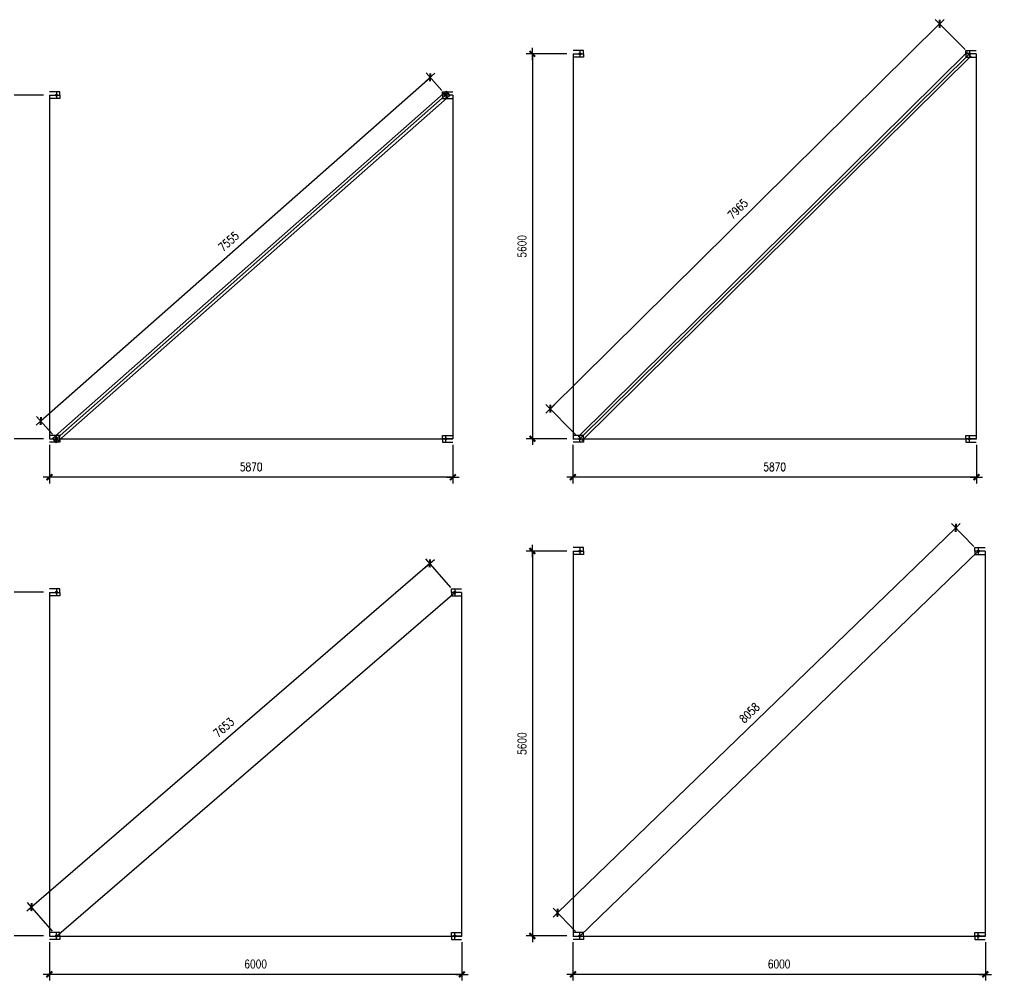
# Model space of a CAD drawing. Header units: millimetres. Extents: x 1471994 to 4527627, y -5186613 to -1927582.
# Drawn here: x 1524078 to 1538219, y -1976489 to -1962506 of the extents above; entities that cross this region are included whole.
import ezdxf

# ---------------------------------------------------------------- set-up
doc = ezdxf.new("R2010")
doc.units = ezdxf.units.MM
doc.header["$LTSCALE"] = 1000
doc.header["$PDMODE"] = 34
doc.styles.add('DIM_FONT', font='simplex.shx', dxfattribs={"width": 0.8, "bigfont": 'hztxt.shx'})
doc.dimstyles.new('WGH(1)', dxfattribs={"dimscale": 1.2, "dimtxt": 100, "dimasz": 0.5, "dimexe": 75, "dimexo": 75, "dimgap": 75, "dimtad": 1, "dimdec": 0, "dimzin": 0, "dimdsep": 46, "dimtxsty": 'DIM_FONT', "dimblk1": '_DIMX', "dimblk2": '_DIMX', "dimsah": 1, "dimcen": 0.09, "dimclrd": 3, "dimclre": 3, "dimclrt": 7, "dimadec": 0, "dimazin": 0, "dimtfac": 1, "dimtdec": 0, "dimtix": 1, "dimtmove": 2, "dimatfit": 3, "dimldrblk": '_DIMX', "dimfxl": 1, "dimtolj": 1, "dimtzin": 0, "dimarcsym": 0})

# ---------------------------------------------------------------- blocks, each defined once
blk = doc.blocks.new('_DIMX')
blk.add_line((-150, 0), (150, 0))
at = {"const_width": 50}
blk.add_lwpolyline([(-70, -70), (70, 70)], dxfattribs=at)
blk = doc.blocks.new('*D975')
at = {"color": 3, "lineweight": -2}
for p, q in [((1530221, -1963540), (1529992, -1963281)), ((1524388, -1968348), (1530051, -1963349)), ((1524557, -1968540), (1524328, -1968281))]:
    blk.add_line(p, q, dxfattribs=at)
at = {"layer": 'Defpoints', "color": 0}
for p in [(1530052, -1963348), (1530281, -1963607), (1524617, -1968607)]:
    blk.add_point(p, dxfattribs=at)
at = {"color": 3, "lineweight": -2, "xscale": 0.6, "yscale": 0.6, "zscale": 0.6}
for p, rotation in [((1530052, -1963348), 41.43704561156833), ((1524388, -1968348), 221.4370456115683)]:
    blk.add_blockref('_DIMX', p, dxfattribs=dict(at, rotation=rotation))
at = {"color": 7, "insert": (1527121, -1965736), "char_height": 120, "attachment_point": 5, "rotation": 41.437, "style": 'DIM_FONT'}
blk.add_mtext('\\A1;7555', dxfattribs=at)
blk = doc.blocks.new('*D976')
at = {"color": 3, "lineweight": -2}
for p, q in [((1524427, -1963607), (1523834, -1963607)), ((1523924, -1963608), (1523924, -1968607)), ((1524427, -1968607), (1523834, -1968607))]:
    blk.add_line(p, q, dxfattribs=at)
at = {"layer": 'Defpoints', "color": 0}
for p in [(1524517, -1963607), (1523924, -1968607), (1524517, -1968607)]:
    blk.add_point(p, dxfattribs=at)
at = {"color": 3, "lineweight": -2, "xscale": 0.6, "yscale": 0.6, "zscale": 0.6}
for p, rotation in [((1523924, -1963607), 90), ((1523924, -1968607), 270)]:
    blk.add_blockref('_DIMX', p, dxfattribs=dict(at, rotation=rotation))
at = {"color": 7, "insert": (1523774, -1966107), "char_height": 120, "attachment_point": 5, "rotation": 90, "style": 'DIM_FONT'}
blk.add_mtext('\\A1;5000', dxfattribs=at)
blk = doc.blocks.new('*D977')
at = {"color": 3, "lineweight": -2}
for p, q in [((1524514, -1968697), (1524514, -1969256)), ((1530384, -1968697), (1530384, -1969256)), ((1530383, -1969166), (1524514, -1969166))]:
    blk.add_line(p, q, dxfattribs=at)
at = {"layer": 'Defpoints', "color": 0}
for p in [(1524514, -1968607), (1530384, -1968607), (1524514, -1969166)]:
    blk.add_point(p, dxfattribs=at)
at = {"color": 3, "lineweight": -2, "xscale": 0.6, "yscale": 0.6, "zscale": 0.6, "rotation": 180}
blk.add_blockref('_DIMX', (1524514, -1969166), dxfattribs=at)
at = {"color": 3, "lineweight": -2, "xscale": 0.6, "yscale": 0.6, "zscale": 0.6}
blk.add_blockref('_DIMX', (1530384, -1969166), dxfattribs=at)
at = {"color": 7, "insert": (1527449, -1969016), "char_height": 120, "attachment_point": 5, "style": 'DIM_FONT'}
blk.add_mtext('\\A1;5870', dxfattribs=at)
blk = doc.blocks.new('*D978')
at = {"color": 3, "lineweight": -2}
for p, q in [((1532042, -1963007), (1531449, -1963007)), ((1531539, -1963008), (1531539, -1968607)), ((1532042, -1968607), (1531449, -1968607))]:
    blk.add_line(p, q, dxfattribs=at)
at = {"layer": 'Defpoints', "color": 0}
for p in [(1532132, -1963007), (1531539, -1968607), (1532132, -1968607)]:
    blk.add_point(p, dxfattribs=at)
at = {"color": 3, "lineweight": -2, "xscale": 0.6, "yscale": 0.6, "zscale": 0.6}
for p, rotation in [((1531539, -1963007), 90), ((1531539, -1968607), 270)]:
    blk.add_blockref('_DIMX', p, dxfattribs=dict(at, rotation=rotation))
at = {"color": 7, "insert": (1531389, -1965807), "char_height": 120, "attachment_point": 5, "rotation": 90, "style": 'DIM_FONT'}
blk.add_mtext('\\A1;5600', dxfattribs=at)
blk = doc.blocks.new('*D979')
at = {"color": 3, "lineweight": -2}
for p, q in [((1532129, -1968697), (1532129, -1969256)), ((1537999, -1968697), (1537999, -1969256)), ((1537998, -1969166), (1532129, -1969166))]:
    blk.add_line(p, q, dxfattribs=at)
at = {"layer": 'Defpoints', "color": 0}
for p in [(1532129, -1968607), (1537999, -1968607), (1532129, -1969166)]:
    blk.add_point(p, dxfattribs=at)
at = {"color": 3, "lineweight": -2, "xscale": 0.6, "yscale": 0.6, "zscale": 0.6, "rotation": 180}
blk.add_blockref('_DIMX', (1532129, -1969166), dxfattribs=at)
at = {"color": 3, "lineweight": -2, "xscale": 0.6, "yscale": 0.6, "zscale": 0.6}
blk.add_blockref('_DIMX', (1537999, -1969166), dxfattribs=at)
at = {"color": 7, "insert": (1535064, -1969016), "char_height": 120, "attachment_point": 5, "style": 'DIM_FONT'}
blk.add_mtext('\\A1;5870', dxfattribs=at)
blk = doc.blocks.new('*D980')
at = {"color": 3, "lineweight": -2}
for p, q in [((1537463, -1962571), (1531800, -1968170)), ((1537833, -1962943), (1537400, -1962506)), ((1532169, -1968543), (1531736, -1968106))]:
    blk.add_line(p, q, dxfattribs=at)
at = {"layer": 'Defpoints', "color": 0}
for p in [(1537896, -1963007), (1531800, -1968170), (1532232, -1968607)]:
    blk.add_point(p, dxfattribs=at)
at = {"color": 3, "lineweight": -2, "xscale": 0.6, "yscale": 0.6, "zscale": 0.6}
for p, rotation in [((1537464, -1962570), 44.67445930134066), ((1531800, -1968170), 224.6744593013407)]:
    blk.add_blockref('_DIMX', p, dxfattribs=dict(at, rotation=rotation))
at = {"color": 7, "insert": (1534526, -1965264), "char_height": 120, "attachment_point": 5, "rotation": 44.6745, "style": 'DIM_FONT'}
blk.add_mtext('\\A1;7965', dxfattribs=at)
blk = doc.blocks.new('*D981')
at = {"color": 3, "lineweight": -2}
for p, q in [((1524427, -1970841), (1523834, -1970841)), ((1523924, -1970842), (1523924, -1975841)), ((1524427, -1975841), (1523834, -1975841))]:
    blk.add_line(p, q, dxfattribs=at)
at = {"layer": 'Defpoints', "color": 0}
for p in [(1524517, -1970841), (1523924, -1975841), (1524517, -1975841)]:
    blk.add_point(p, dxfattribs=at)
at = {"color": 3, "lineweight": -2, "xscale": 0.6, "yscale": 0.6, "zscale": 0.6}
for p, rotation in [((1523924, -1970841), 90), ((1523924, -1975841), 270)]:
    blk.add_blockref('_DIMX', p, dxfattribs=dict(at, rotation=rotation))
at = {"color": 7, "insert": (1523774, -1973341), "char_height": 120, "attachment_point": 5, "rotation": 90, "style": 'DIM_FONT'}
blk.add_mtext('\\A1;5000', dxfattribs=at)
blk = doc.blocks.new('*D982')
at = {"color": 3, "lineweight": -2}
for p, q in [((1524514, -1975931), (1524514, -1976489)), ((1530514, -1975931), (1530514, -1976489)), ((1530513, -1976399), (1524514, -1976399))]:
    blk.add_line(p, q, dxfattribs=at)
at = {"layer": 'Defpoints', "color": 0}
for p in [(1524514, -1975841), (1530514, -1975841), (1524514, -1976399)]:
    blk.add_point(p, dxfattribs=at)
at = {"color": 3, "lineweight": -2, "xscale": 0.6, "yscale": 0.6, "zscale": 0.6, "rotation": 180}
blk.add_blockref('_DIMX', (1524514, -1976399), dxfattribs=at)
at = {"color": 3, "lineweight": -2, "xscale": 0.6, "yscale": 0.6, "zscale": 0.6}
blk.add_blockref('_DIMX', (1530514, -1976399), dxfattribs=at)
at = {"color": 7, "insert": (1527514, -1976249), "char_height": 120, "attachment_point": 5, "style": 'DIM_FONT'}
blk.add_mtext('\\A1;6000', dxfattribs=at)
blk = doc.blocks.new('*D983')
at = {"color": 3, "lineweight": -2}
for p, q in [((1532042, -1970241), (1531449, -1970241)), ((1531539, -1970242), (1531539, -1975841)), ((1532042, -1975841), (1531449, -1975841))]:
    blk.add_line(p, q, dxfattribs=at)
at = {"layer": 'Defpoints', "color": 0}
for p in [(1532132, -1970241), (1531539, -1975841), (1532132, -1975841)]:
    blk.add_point(p, dxfattribs=at)
at = {"color": 3, "lineweight": -2, "xscale": 0.6, "yscale": 0.6, "zscale": 0.6}
for p, rotation in [((1531539, -1970241), 90), ((1531539, -1975841), 270)]:
    blk.add_blockref('_DIMX', p, dxfattribs=dict(at, rotation=rotation))
at = {"color": 7, "insert": (1531389, -1973041), "char_height": 120, "attachment_point": 5, "rotation": 90, "style": 'DIM_FONT'}
blk.add_mtext('\\A1;5600', dxfattribs=at)
blk = doc.blocks.new('*D984')
at = {"color": 3, "lineweight": -2}
for p, q in [((1532129, -1975931), (1532129, -1976489)), ((1538129, -1975931), (1538129, -1976489)), ((1538128, -1976399), (1532129, -1976399))]:
    blk.add_line(p, q, dxfattribs=at)
at = {"layer": 'Defpoints', "color": 0}
for p in [(1532129, -1975841), (1538129, -1975841), (1532129, -1976399)]:
    blk.add_point(p, dxfattribs=at)
at = {"color": 3, "lineweight": -2, "xscale": 0.6, "yscale": 0.6, "zscale": 0.6, "rotation": 180}
blk.add_blockref('_DIMX', (1532129, -1976399), dxfattribs=at)
at = {"color": 3, "lineweight": -2, "xscale": 0.6, "yscale": 0.6, "zscale": 0.6}
blk.add_blockref('_DIMX', (1538129, -1976399), dxfattribs=at)
at = {"color": 7, "insert": (1535129, -1976249), "char_height": 120, "attachment_point": 5, "style": 'DIM_FONT'}
blk.add_mtext('\\A1;6000', dxfattribs=at)
blk = doc.blocks.new('*D985')
at = {"color": 3, "lineweight": -2}
for p, q in [((1537963, -1970176), (1537636, -1969838)), ((1537698, -1969903), (1531905, -1975502)), ((1532169, -1975776), (1531842, -1975438))]:
    blk.add_line(p, q, dxfattribs=at)
at = {"layer": 'Defpoints', "color": 0}
for p in [(1538026, -1970241), (1531905, -1975503), (1532232, -1975841)]:
    blk.add_point(p, dxfattribs=at)
at = {"color": 3, "lineweight": -2, "xscale": 0.6, "yscale": 0.6, "zscale": 0.6}
for p, rotation in [((1537699, -1969903), 44.02454736799773), ((1531905, -1975503), 224.0245473679977)]:
    blk.add_blockref('_DIMX', p, dxfattribs=dict(at, rotation=rotation))
at = {"color": 7, "insert": (1534697, -1972595), "char_height": 120, "attachment_point": 5, "rotation": 44.0245, "style": 'DIM_FONT'}
blk.add_mtext('\\A1;8058', dxfattribs=at)
blk = doc.blocks.new('*D986')
at = {"color": 3, "lineweight": -2}
for p, q in [((1530352, -1970773), (1529989, -1970352)), ((1530047, -1970421), (1524254, -1975420)), ((1524558, -1975773), (1524195, -1975352))]:
    blk.add_line(p, q, dxfattribs=at)
at = {"layer": 'Defpoints', "color": 0}
for p in [(1530411, -1970841), (1524253, -1975420), (1524617, -1975841)]:
    blk.add_point(p, dxfattribs=at)
at = {"color": 3, "lineweight": -2, "xscale": 0.6, "yscale": 0.6, "zscale": 0.6}
for p, rotation in [((1530047, -1970420), 40.792934906074), ((1524253, -1975420), 220.7929349060741)]:
    blk.add_blockref('_DIMX', p, dxfattribs=dict(at, rotation=rotation))
at = {"color": 7, "insert": (1527052, -1972807), "char_height": 120, "attachment_point": 5, "rotation": 40.7929, "style": 'DIM_FONT'}
blk.add_mtext('\\A1;7653', dxfattribs=at)

msp = doc.modelspace()

# ---------------------------------------------------------------- linework, layer by layer
at = {"color": 2}
for p, q in [((1532281.8, -1962957.3), (1532131.8, -1962957.3)), ((1532131.8, -1963007.3), (1532281.8, -1963007.3)), ((1532131.8, -1963007.3), (1532281.8, -1963007.3)), ((1532231.8, -1962957.3), (1532231.8, -1963057.3)), ((1532281.8, -1963007.3), (1532281.8, -1962957.3)), ((1532281.8, -1963007.3), (1532281.8, -1963057.3)), ((1537845.8, -1963007.3), (1537845.8, -1962957.3)), ((1537845.8, -1962957.3), (1537995.8, -1962957.3)), ((1537995.8, -1963007.3), (1537845.8, -1963007.3)), ((1537845.8, -1963007.3), (1537845.8, -1963057.3)), ((1537995.8, -1963007.3), (1537845.8, -1963007.3)), ((1537895.8, -1962957.3), (1537895.8, -1963057.3)), ((1532281.8, -1963057.3), (1532131.8, -1963057.3)), ((1537845.8, -1963057.3), (1537995.8, -1963057.3)), ((1524666.6, -1963557.3), (1524516.6, -1963557.3)), ((1524516.6, -1963607.3), (1524666.6, -1963607.3)), ((1524516.6, -1963607.3), (1524666.6, -1963607.3)), ((1524616.6, -1963557.3), (1524616.6, -1963657.3)), ((1524666.6, -1963607.3), (1524666.6, -1963557.3)), ((1524666.6, -1963607.3), (1524666.6, -1963657.3)), ((1530230.6, -1963607.3), (1530230.6, -1963557.3)), ((1530230.6, -1963557.3), (1530380.6, -1963557.3)), ((1530380.6, -1963607.3), (1530230.6, -1963607.3)), ((1530230.6, -1963607.3), (1530230.6, -1963657.3)), ((1530380.6, -1963607.3), (1530230.6, -1963607.3)), ((1530280.6, -1963557.3), (1530280.6, -1963657.3)), ((1524666.6, -1963657.3), (1524516.6, -1963657.3)), ((1530230.6, -1963657.3), (1530380.6, -1963657.3)), ((1524666.6, -1968557.3), (1524516.6, -1968557.3)), ((1524616.6, -1968657.3), (1524616.6, -1968557.3)), ((1524666.6, -1968607.3), (1524666.6, -1968557.3)), ((1530230.6, -1968607.3), (1530230.6, -1968557.3)), ((1530230.6, -1968557.3), (1530380.6, -1968557.3)), ((1530280.6, -1968657.3), (1530280.6, -1968557.3)), ((1532281.8, -1968557.3), (1532131.8, -1968557.3)), ((1532231.8, -1968657.3), (1532231.8, -1968557.3)), ((1532281.8, -1968607.3), (1532281.8, -1968557.3)), ((1537845.8, -1968607.3), (1537845.8, -1968557.3)), ((1537845.8, -1968557.3), (1537995.8, -1968557.3)), ((1537895.8, -1968657.3), (1537895.8, -1968557.3)), ((1524516.6, -1968607.3), (1524666.6, -1968607.3)), ((1524516.6, -1968607.3), (1524666.6, -1968607.3)), ((1524666.6, -1968657.3), (1524516.6, -1968657.3)), ((1524666.6, -1968607.3), (1524666.6, -1968657.3)), ((1530380.6, -1968607.3), (1530230.6, -1968607.3)), ((1530380.6, -1968607.3), (1530230.6, -1968607.3)), ((1530230.6, -1968607.3), (1530230.6, -1968657.3)), ((1530230.6, -1968657.3), (1530380.6, -1968657.3)), ((1532131.8, -1968607.3), (1532281.8, -1968607.3)), ((1532131.8, -1968607.3), (1532281.8, -1968607.3)), ((1532281.8, -1968657.3), (1532131.8, -1968657.3)), ((1532281.8, -1968607.3), (1532281.8, -1968657.3)), ((1537995.8, -1968607.3), (1537845.8, -1968607.3)), ((1537995.8, -1968607.3), (1537845.8, -1968607.3)), ((1537845.8, -1968607.3), (1537845.8, -1968657.3)), ((1537845.8, -1968657.3), (1537995.8, -1968657.3)), ((1532281.8, -1970191.2), (1532131.8, -1970191.2)), ((1532131.8, -1970241.2), (1532281.8, -1970241.2)), ((1532131.8, -1970241.2), (1532281.8, -1970241.2)), ((1532231.8, -1970191.2), (1532231.8, -1970291.2)), ((1532281.8, -1970241.2), (1532281.8, -1970191.2)), ((1532281.8, -1970241.2), (1532281.8, -1970291.2)), ((1537975.8, -1970241.2), (1537975.8, -1970191.2)), ((1537975.8, -1970191.2), (1538125.8, -1970191.2)), ((1538125.8, -1970241.2), (1537975.8, -1970241.2)), ((1537975.8, -1970241.2), (1537975.8, -1970291.2)), ((1538125.8, -1970241.2), (1537975.8, -1970241.2)), ((1538025.8, -1970191.2), (1538025.8, -1970291.2)), ((1532281.8, -1970291.2), (1532131.8, -1970291.2)), ((1537975.8, -1970291.2), (1538125.8, -1970291.2)), ((1524666.6, -1970791.2), (1524516.6, -1970791.2)), ((1524616.6, -1970791.2), (1524616.6, -1970891.2)), ((1524666.6, -1970841.2), (1524666.6, -1970791.2)), ((1530360.6, -1970841.2), (1530360.6, -1970791.2)), ((1530360.6, -1970791.2), (1530510.6, -1970791.2)), ((1530410.6, -1970791.2), (1530410.6, -1970891.2)), ((1524516.6, -1970841.2), (1524666.6, -1970841.2)), ((1524516.6, -1970841.2), (1524666.6, -1970841.2)), ((1524666.6, -1970891.2), (1524516.6, -1970891.2)), ((1524666.6, -1970841.2), (1524666.6, -1970891.2)), ((1530510.6, -1970841.2), (1530360.6, -1970841.2)), ((1530360.6, -1970841.2), (1530360.6, -1970891.2)), ((1530510.6, -1970841.2), (1530360.6, -1970841.2)), ((1530360.6, -1970891.2), (1530510.6, -1970891.2)), ((1524666.6, -1975791.2), (1524516.6, -1975791.2)), ((1524516.6, -1975841.2), (1524666.6, -1975841.2)), ((1524516.6, -1975841.2), (1524666.6, -1975841.2)), ((1524666.6, -1975891.2), (1524516.6, -1975891.2)), ((1524616.6, -1975891.2), (1524616.6, -1975791.2)), ((1524666.6, -1975841.2), (1524666.6, -1975791.2)), ((1524666.6, -1975841.2), (1524666.6, -1975891.2)), ((1530360.6, -1975841.2), (1530360.6, -1975791.2)), ((1530360.6, -1975791.2), (1530510.6, -1975791.2)), ((1530510.6, -1975841.2), (1530360.6, -1975841.2)), ((1530510.6, -1975841.2), (1530360.6, -1975841.2)), ((1530360.6, -1975841.2), (1530360.6, -1975891.2)), ((1530360.6, -1975891.2), (1530510.6, -1975891.2)), ((1530410.6, -1975891.2), (1530410.6, -1975791.2)), ((1532281.8, -1975791.2), (1532131.8, -1975791.2)), ((1532131.8, -1975841.2), (1532281.8, -1975841.2)), ((1532131.8, -1975841.2), (1532281.8, -1975841.2)), ((1532281.8, -1975891.2), (1532131.8, -1975891.2)), ((1532231.8, -1975891.2), (1532231.8, -1975791.2)), ((1532281.8, -1975841.2), (1532281.8, -1975791.2)), ((1532281.8, -1975841.2), (1532281.8, -1975891.2)), ((1537975.8, -1975841.2), (1537975.8, -1975791.2)), ((1537975.8, -1975791.2), (1538125.8, -1975791.2)), ((1538125.8, -1975841.2), (1537975.8, -1975841.2)), ((1538125.8, -1975841.2), (1537975.8, -1975841.2)), ((1537975.8, -1975841.2), (1537975.8, -1975891.2)), ((1537975.8, -1975891.2), (1538125.8, -1975891.2)), ((1538025.8, -1975891.2), (1538025.8, -1975791.2))]:
    msp.add_line(p, q, dxfattribs=at)
for p, q in [((1532131.8, -1963007.3), (1532131.8, -1968607.3)), ((1532203.7, -1968578.8), (1537867.7, -1962978.8)), ((1532231.8, -1968607.3), (1537895.8, -1963007.3)), ((1532260, -1968635.7), (1537924, -1963035.7)), ((1537995.8, -1963007.3), (1537995.8, -1968607.3)), ((1524516.6, -1963607.3), (1524516.6, -1968607.3)), ((1524560.1, -1968603.8), (1530284.1, -1963550.8)), ((1524586.6, -1968633.8), (1530310.5, -1963580.8)), ((1524613, -1968663.7), (1530337, -1963610.8)), ((1530254.1, -1963577.3), (1530307, -1963637.3)), ((1530284.1, -1963550.8), (1530337, -1963610.8)), ((1530380.6, -1963607.3), (1530380.6, -1968607.3)), ((1524513.6, -1968607.3), (1530383.6, -1968607.3)), ((1524560.1, -1968603.8), (1524613, -1968663.7)), ((1524590.1, -1968577.3), (1524643, -1968637.3)), ((1532128.8, -1968607.3), (1537998.8, -1968607.3)), ((1532131.8, -1970241.2), (1532131.8, -1975841.2)), ((1532231.8, -1975841.2), (1538025.8, -1970241.2)), ((1538125.8, -1970241.2), (1538125.8, -1975841.2)), ((1524516.6, -1970841.2), (1524516.6, -1975841.2)), ((1524616.6, -1975841.2), (1530410.6, -1970841.2)), ((1530510.6, -1970841.2), (1530510.6, -1975841.2)), ((1524513.6, -1975841.2), (1530513.6, -1975841.2)), ((1532128.8, -1975841.2), (1538128.8, -1975841.2))]:
    msp.add_line(p, q)
for centre in [(1532231.8, -1963007.3), (1537895.8, -1963007.3), (1524616.6, -1963607.3), (1530280.6, -1963607.3), (1524616.6, -1968607.3), (1530280.6, -1968607.3), (1532231.8, -1968607.3), (1537895.8, -1968607.3), (1532231.8, -1970241.2), (1538025.8, -1970241.2), (1524616.6, -1970841.2), (1530410.6, -1970841.2), (1524616.6, -1975841.2), (1530410.6, -1975841.2), (1532231.8, -1975841.2), (1538025.8, -1975841.2)]:
    msp.add_circle(centre, 15, dxfattribs=at)

# ---------------------------------------------------------------- dimensions: what is measured, and where the dimension line sits
for p1, p2, distance, picture, middle in [((1537895.8, -1963007.3), (1532231.8, -1968607.3), -614.7, '*D980', (1534526.2, -1965263.5)), ((1524616.6, -1968607.3), (1530280.6, -1963607.3), 345.6, '*D975', (1527120.5, -1965735.7)), ((1538025.8, -1970241.2), (1532231.8, -1975841.2), -470.7, '*D985', (1534697.5, -1972594.8)), ((1530410.6, -1970841.2), (1524616.6, -1975841.2), -555.9, '*D986', (1527052.4, -1972806.8))]:
    dim = msp.add_aligned_dim(p1=p1, p2=p2, distance=distance, dimstyle='WGH(1)')
    dim.commit()
    dim.dimension.update_dxf_attribs({"geometry": picture, "text_midpoint": middle})
for base, p1, p2, picture, middle in [((1531539.2, -1968607.3), (1532131.8, -1963007.3), (1532131.8, -1968607.3), '*D978', (1531389.2, -1965807.3)), ((1523923.9, -1968607.3), (1524516.6, -1963607.3), (1524516.6, -1968607.3), '*D976', (1523773.9, -1966107.3)), ((1531539.2, -1975841.2), (1532131.8, -1970241.2), (1532131.8, -1975841.2), '*D983', (1531389.2, -1973041.2)), ((1523923.9, -1975841.2), (1524516.6, -1970841.2), (1524516.6, -1975841.2), '*D981', (1523773.9, -1973341.2))]:
    dim = msp.add_linear_dim(base=base, p1=p1, p2=p2, angle=90, dimstyle='WGH(1)')
    dim.commit()
    dim.dimension.update_dxf_attribs({"geometry": picture, "text_midpoint": middle})
for base, p1, p2, picture, middle in [((1524513.6, -1969165.5), (1530383.6, -1968607.3), (1524513.6, -1968607.3), '*D977', (1527448.6, -1969015.5)), ((1532128.8, -1969165.5), (1537998.8, -1968607.3), (1532128.8, -1968607.3), '*D979', (1535063.8, -1969015.5)), ((1524513.6, -1976399.4), (1530513.6, -1975841.2), (1524513.6, -1975841.2), '*D982', (1527513.6, -1976249.4)), ((1532128.8, -1976399.4), (1538128.8, -1975841.2), (1532128.8, -1975841.2), '*D984', (1535128.8, -1976249.4))]:
    dim = msp.add_linear_dim(base=base, p1=p1, p2=p2, dimstyle='WGH(1)')
    dim.commit()
    dim.dimension.update_dxf_attribs({"geometry": picture, "text_midpoint": middle})

doc.saveas('drawing.dxf')
